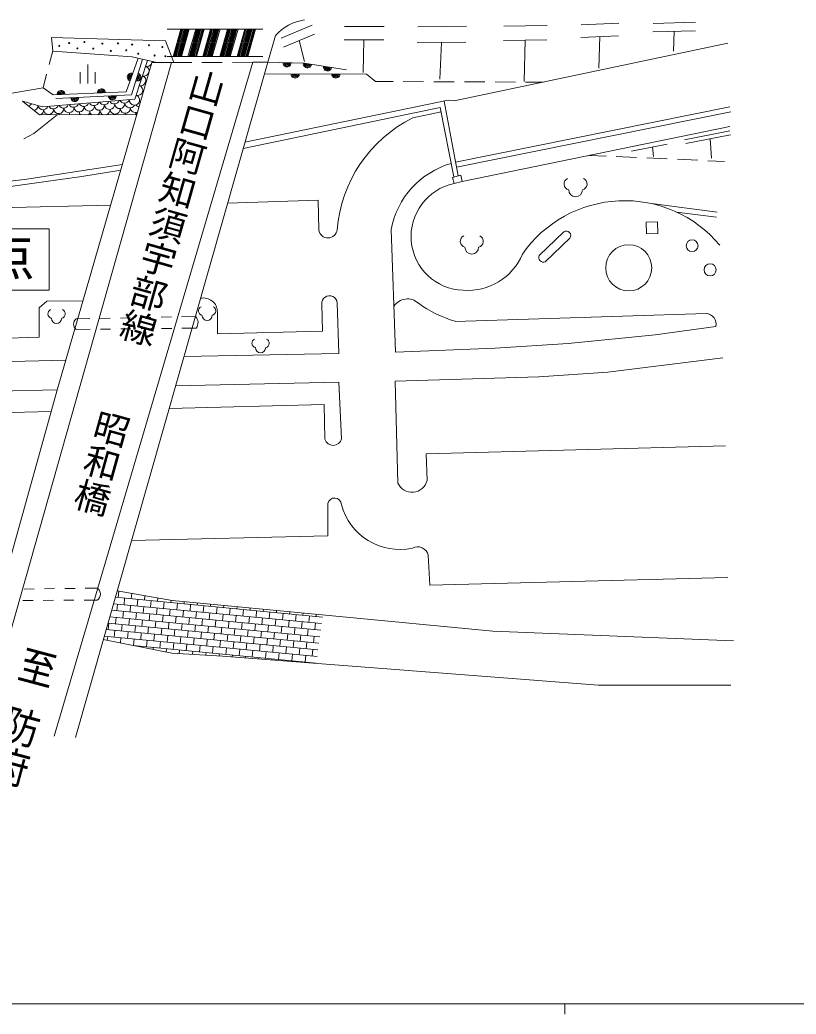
# Model space of a CAD drawing. Units: millimetres, scale not verified. Extents: x 40000 to 680000, y 20000 to 380000.
# Drawn here: x 214573 to 290683, y 204000 to 301460 of the extents above; entities that cross this region are included whole.
import ezdxf
from ezdxf.enums import TextEntityAlignment as Align

# ---------------------------------------------------------------- set-up
doc = ezdxf.new("R2010")
doc.units = ezdxf.units.MM
doc.header["$LTSCALE"] = 1000
for name, color, linetype, lineweight in [('M-BGD', 7, 'Continuous', 13), ('M-STR-STRC', 7, 'Continuous', 13), ('M-TTL-BAND', 7, 'Continuous', 13)]:
    doc.layers.add(name, color=color, linetype=linetype, lineweight=lineweight)
doc.layers.add('M-BGD-HTXT', color=7, linetype='Continuous')
doc.styles.add('@ＭＳ ゴシック', font='')
doc.styles.add('ＭＳ ゴシック', font='')
doc.styles.get('@ＭＳ ゴシック').set_extended_font_data('@MS Gothic')
doc.styles.get('ＭＳ ゴシック').set_extended_font_data('MS Gothic')

msp = doc.modelspace()

# ---------------------------------------------------------------- linework, layer by layer
at = {"layer": 'M-BGD'}
for p, q in [((276653, 301115), (280828, 301229)), ((229007, 300556), (238393, 300556)), ((230355, 300556), (229598, 297856)), ((230459, 300556), (229702, 297856)), ((230562, 300556), (229806, 297856)), ((230666, 300556), (229909, 297856)), ((230770, 300556), (230013, 297856)), ((230874, 300556), (230117, 297856)), ((230978, 300556), (230221, 297856)), ((231082, 300556), (230325, 297856)), ((230429, 297856), (231185, 300556)), ((231052, 297856), (231809, 300556)), ((231156, 297856), (231912, 300556)), ((231260, 297856), (232016, 300556)), ((231363, 297856), (232120, 300556)), ((231467, 297856), (232224, 300556)), ((231571, 297856), (232328, 300556)), ((231675, 297856), (232432, 300556)), ((231779, 297856), (232536, 300556)), ((231883, 297856), (232639, 300556)), ((232506, 297856), (233263, 300556)), ((232610, 297856), (233366, 300556)), ((232713, 297856), (233470, 300556)), ((232817, 297856), (233574, 300556)), ((232921, 297856), (233678, 300556)), ((233025, 297856), (233782, 300556)), ((233129, 297856), (233886, 300556)), ((233233, 297856), (233990, 300556)), ((233337, 297856), (234093, 300556)), ((233440, 297856), (234197, 300556)), ((234167, 297856), (234924, 300556)), ((234271, 297856), (235028, 300556)), ((234375, 297856), (235132, 300556)), ((234479, 297856), (235236, 300556)), ((234583, 297856), (235340, 300556)), ((234687, 297856), (235443, 300556)), ((234791, 297856), (235547, 300556)), ((234894, 297856), (235651, 300556)), ((234998, 297856), (235755, 300556)), ((235102, 297856), (235859, 300556)), ((235206, 297856), (235963, 300556)), ((235881, 297856), (236638, 300556)), ((235985, 297856), (236742, 300556)), ((236089, 297856), (236846, 300556)), ((236193, 297856), (236949, 300556)), ((236296, 297856), (237053, 300556)), ((236400, 297856), (237157, 300556)), ((236504, 297856), (237261, 300556)), ((236608, 297856), (237365, 300556)), ((236712, 297856), (237469, 300556)), ((236816, 297856), (237572, 300556)), ((236920, 297856), (237676, 300556)), ((240183, 299661), (243240, 300947)), ((246393, 300810), (250301, 300810)), ((253593, 300771), (258362, 300828)), ((262015, 300856), (266286, 300913)), ((269602, 300969), (273299, 301141)), ((276627, 300278), (280803, 300393)), ((278715, 300336), (278655, 298384)), ((228842, 299397), (217689, 299725)), ((217689, 299725), (217817, 298405)), ((229675, 297281), (228842, 299397)), ((238879, 297307), (239621, 299942)), ((240414, 298789), (243471, 300074)), ((241943, 299431), (242482, 297395)), ((246357, 299508), (250264, 299508)), ((248310, 299508), (248220, 296298)), ((253526, 299229), (258295, 299286)), ((255910, 299258), (255754, 295659)), ((261984, 299432), (266256, 299490)), ((264120, 299461), (264033, 295425)), ((269575, 299735), (273272, 299908)), ((271424, 299822), (271355, 296724)), ((217816, 298417), (217459, 297090)), ((217817, 298405), (225591, 297847)), ((257150, 293509), (284002, 299183)), ((229425, 297280), (210833, 231563)), ((237417, 297303), (217944, 231262)), ((238879, 297307), (220014, 231121)), ((226169, 297709), (224995, 294400)), ((224995, 294400), (226169, 297709)), ((226607, 297605), (225507, 294114)), ((225507, 294114), (226607, 297605)), ((225591, 297847), (227989, 297276)), ((227075, 297493), (225840, 293680)), ((227506, 297274), (229425, 297280)), ((229007, 297856), (238393, 297856)), ((229425, 297280), (231421, 297286)), ((232421, 297288), (234421, 297294)), ((235421, 297297), (237417, 297303)), ((237417, 297303), (238879, 297307)), ((238879, 297307), (242432, 297215)), ((238879, 297307), (242432, 297215)), ((220470, 296346), (220470, 295221)), ((221220, 297096), (221220, 295221)), ((221970, 296346), (221970, 295221)), ((242432, 297215), (246603, 296555)), ((242432, 297215), (246603, 296555)), ((217199, 296124), (216842, 294797)), ((248561, 296150), (238552, 296158)), ((238552, 296158), (248561, 296150)), ((249427, 295420), (248561, 296150)), ((251160, 295413), (249427, 295420)), ((254160, 295401), (252160, 295409)), ((257160, 295390), (255160, 295398)), ((260160, 295378), (258160, 295386)), ((263160, 295367), (261160, 295374)), ((265892, 295356), (264160, 295363)), ((216842, 294797), (151045, 283848)), ((217847, 294106), (216842, 294797)), ((216842, 294797), (217847, 294106)), ((224995, 294400), (217847, 294106)), ((217847, 294106), (224995, 294400)), ((216794, 292942), (214817, 293481)), ((214817, 293481), (216482, 292157)), ((225840, 293680), (216794, 292942)), ((225507, 294114), (218109, 293758)), ((218109, 293758), (225507, 294114)), ((236646, 289471), (256563, 293584)), ((256177, 293505), (257541, 286167)), ((256563, 293584), (257150, 293509)), ((236474, 288868), (255784, 292883)), ((253086, 291851), (255872, 292439)), ((255784, 292883), (257135, 286059)), ((257288, 287528), (284172, 292928)), ((257380, 287036), (284270, 292438)), ((215931, 290317), (218213, 292160)), ((216482, 292157), (226031, 292173)), ((257955, 285623), (284195, 291001)), ((279742, 289716), (284198, 290582)), ((214949, 289805), (215931, 290317)), ((279856, 289333), (284240, 290185)), ((282271, 289802), (282396, 287914)), ((274535, 288581), (278054, 289291)), ((276616, 289001), (276692, 288056)), ((272045, 288107), (270426, 288179)), ((275042, 287972), (273044, 288062)), ((278039, 287838), (276041, 287928)), ((281036, 287704), (279038, 287793)), ((283653, 287586), (282035, 287659)), ((215018, 285809), (224619, 287284)), ((208016, 284991), (215018, 285809)), ((234943, 283498), (243835, 283791)), ((243835, 283791), (243897, 280865)), ((223465, 283293), (155618, 281722)), ((282929, 282609), (276496, 283449)), ((282864, 282113), (278951, 282624)), ((250989, 280916), (251404, 268902)), ((265483, 278356), (267905, 280673)), ((266071, 277742), (268492, 280059)), ((216479, 273222), (217203, 273889)), ((217203, 273889), (220761, 273936)), ((216479, 270342), (216479, 273222)), ((244171, 273594), (244256, 270941)), ((245831, 268770), (245689, 273708)), ((220076, 272142), (221428, 272172)), ((222428, 272193), (223428, 272215)), ((224428, 272237), (225428, 272259)), ((226427, 272280), (227427, 272302)), ((228427, 272324), (229427, 272345)), ((230426, 272367), (231779, 272397)), ((233965, 270678), (233937, 272821)), ((257243, 271910), (281861, 272663)), ((220081, 271125), (221466, 271139)), ((222466, 271148), (223466, 271158)), ((224466, 271167), (225466, 271177)), ((226466, 271187), (227466, 271196)), ((228466, 271206), (229466, 271216)), ((230465, 271225), (231850, 271238)), ((244256, 270941), (233965, 270678)), ((276865, 270602), (282803, 271404)), ((156005, 268715), (216479, 270342)), ((268341, 269740), (276865, 270602)), ((251404, 268902), (261189, 269293)), ((261189, 269293), (268341, 269740)), ((153577, 266577), (219073, 268095)), ((230654, 268450), (245831, 268770)), ((283508, 268321), (272238, 266916)), ((265470, 266485), (251359, 266036)), ((272238, 266916), (265470, 266485)), ((218236, 265194), (197413, 264687)), ((229834, 265574), (245847, 265963)), ((245847, 265963), (246102, 260387)), ((251359, 266036), (251636, 256061)), ((229202, 263355), (244396, 263748)), ((244396, 263748), (244486, 260367)), ((198821, 262598), (217640, 263060)), ((283752, 259705), (254418, 258913)), ((254418, 258913), (254503, 256295)), ((244784, 250890), (244780, 254049)), ((225515, 250421), (244784, 250890)), ((254614, 248975), (254756, 246061)), ((254756, 246061), (283992, 246799)), ((215978, 245682), (214979, 245668)), ((217978, 245708), (216978, 245695)), ((219978, 245735), (218978, 245722)), ((222135, 245764), (220978, 245748)), ((244250, 242927), (223931, 244864)), ((224113, 245500), (229496, 244542)), ((224261, 245474), (224200, 244839)), ((224847, 244777), (224785, 244130)), ((225545, 245245), (225494, 244715)), ((226141, 244654), (226080, 244006)), ((226829, 245017), (226788, 244592)), ((228113, 244788), (228082, 244468)), ((215871, 244561), (214871, 244560)), ((217871, 244562), (216871, 244561)), ((219871, 244563), (218871, 244562)), ((222151, 244564), (220871, 244563)), ((244159, 242283), (223750, 244229)), ((224138, 244192), (224077, 243545)), ((225432, 244068), (225371, 243421)), ((226727, 243945), (226665, 243298)), ((227435, 244530), (227374, 243883)), ((228021, 243821), (227959, 243174)), ((228729, 244407), (228668, 243760)), ((229315, 243698), (229253, 243051)), ((229397, 244560), (229377, 244345)), ((229496, 244542), (260949, 241543)), ((230024, 244283), (229962, 243636)), ((230690, 244429), (230671, 244222)), ((231318, 244160), (231256, 243513)), ((231985, 244305), (231965, 244098)), ((232612, 244037), (232550, 243390)), ((233279, 244182), (233259, 243975)), ((233906, 243913), (233844, 243266)), ((234573, 244058), (234553, 243851)), ((235200, 243790), (235138, 243143)), ((235867, 243935), (235847, 243728)), ((236494, 243666), (236433, 243019)), ((237161, 243812), (237141, 243605)), ((238455, 243688), (238435, 243481)), ((243978, 240994), (223388, 242957)), ((244068, 241638), (223569, 243593)), ((224015, 242897), (223953, 242250)), ((224724, 243483), (224662, 242836)), ((225309, 242774), (225247, 242127)), ((226018, 243359), (225956, 242712)), ((227312, 243236), (227250, 242589)), ((228606, 243113), (228544, 242466)), ((229900, 242989), (229839, 242342)), ((230609, 243575), (230547, 242928)), ((231194, 242866), (231133, 242219)), ((231903, 243451), (231841, 242804)), ((232488, 242742), (232427, 242095)), ((233197, 243328), (233136, 242681)), ((234491, 243204), (234430, 242557)), ((235785, 243081), (235724, 242434)), ((237080, 242958), (237018, 242311)), ((237788, 243543), (237727, 242896)), ((238374, 242834), (238312, 242187)), ((239083, 243420), (239021, 242773)), ((239668, 242711), (239606, 242064)), ((239749, 243565), (239730, 243358)), ((240377, 243296), (240315, 242649)), ((241043, 243441), (241024, 243234)), ((241671, 243173), (241609, 242526)), ((242338, 243318), (242318, 243111)), ((242965, 243049), (242903, 242402)), ((243632, 243195), (243612, 242988)), ((243887, 240350), (223207, 242322)), ((223306, 242312), (223244, 241665)), ((224600, 242189), (224539, 241542)), ((225894, 242065), (225833, 241418)), ((226603, 242651), (226541, 242004)), ((227189, 241942), (227127, 241295)), ((227897, 242527), (227836, 241880)), ((228483, 241818), (228421, 241171)), ((229191, 242404), (229130, 241757)), ((230486, 242280), (230424, 241633)), ((231780, 242157), (231718, 241510)), ((233074, 242034), (233012, 241387)), ((233783, 242619), (233721, 241972)), ((234368, 241910), (234306, 241263)), ((235077, 242496), (235015, 241849)), ((235662, 241787), (235600, 241140)), ((236371, 242372), (236309, 241725)), ((237665, 242249), (237603, 241602)), ((238959, 242125), (238897, 241478)), ((240253, 242002), (240192, 241355)), ((240962, 242587), (240900, 241940)), ((241547, 241879), (241486, 241232)), ((242256, 242464), (242194, 241817)), ((242842, 241755), (242780, 241108)), ((243550, 242341), (243489, 241694)), ((243706, 239061), (222844, 241050)), ((243796, 239705), (223026, 241686)), ((223183, 241018), (223146, 240632)), ((223892, 241603), (223830, 240956)), ((224477, 240895), (224427, 240376)), ((225186, 241480), (225124, 240833)), ((225771, 240771), (225709, 240124)), ((226480, 241357), (226418, 240709)), ((227774, 241233), (227712, 240586)), ((229068, 241110), (229006, 240463)), ((229777, 241695), (229715, 241048)), ((230362, 240986), (230300, 240339)), ((231071, 241572), (231009, 240925)), ((231656, 240863), (231595, 240216)), ((232365, 241448), (232303, 240801)), ((232950, 240740), (232889, 240092)), ((233659, 241325), (233597, 240678)), ((234953, 241202), (234892, 240554)), ((236247, 241078), (236186, 240431)), ((236956, 241663), (236895, 241016)), ((237542, 240955), (237480, 240308)), ((238250, 241540), (238189, 240893)), ((238836, 240831), (238774, 240184)), ((239544, 241417), (239483, 240770)), ((240839, 241293), (240777, 240646)), ((242133, 241170), (242071, 240523)), ((243427, 241047), (243365, 240399)), ((260949, 241543), (284556, 240592)), ((229485, 239370), (222748, 240711)), ((243615, 238417), (225681, 240127)), ((226356, 240062), (226350, 239994)), ((227065, 240648), (227003, 240001)), ((227651, 239939), (227631, 239739)), ((228359, 240524), (228298, 239877)), ((228945, 239816), (228913, 239483)), ((229653, 240401), (229592, 239754)), ((230948, 240278), (230886, 239631)), ((232242, 240154), (232180, 239507)), ((233536, 240031), (233474, 239384)), ((234245, 240616), (234183, 239969)), ((234830, 239907), (234768, 239260)), ((235539, 240493), (235477, 239846)), ((236124, 239784), (236062, 239137)), ((236833, 240369), (236771, 239722)), ((238127, 240246), (238065, 239599)), ((239421, 240123), (239359, 239476)), ((240130, 240708), (240068, 240061)), ((240715, 239999), (240654, 239352)), ((241424, 240585), (241362, 239937)), ((242009, 239876), (241948, 239229)), ((242718, 240461), (242656, 239814)), ((243303, 239752), (243242, 239105)), ((234444, 239093), (229485, 239370)), ((230239, 239692), (230204, 239329)), ((231533, 239569), (231503, 239257)), ((232827, 239445), (232802, 239184)), ((234121, 239322), (234101, 239112)), ((271313, 236238), (234444, 239093)), ((235415, 239199), (235398, 239019)), ((236709, 239075), (236694, 238919)), ((237418, 239661), (237356, 239014)), ((238004, 238952), (237991, 238818)), ((238712, 239537), (238651, 238890)), ((239298, 238828), (239287, 238718)), ((240006, 239414), (239945, 238767)), ((241301, 239290), (241239, 238643)), ((242595, 239167), (242533, 238520)), ((240592, 238705), (240583, 238617)), ((241886, 238582), (241880, 238517)), ((243180, 238458), (243176, 238417)), ((284281, 236231), (271313, 236238))]:
    msp.add_line(p, q, dxfattribs=at)
for points in [[(208887, 231696), (218266, 265302), (227506, 297274)], [(212926, 285022), (220646, 286122), (224458, 286729)]]:
    msp.add_lwpolyline(points, dxfattribs=at)
for points in [[(256980, 286018), (257794, 286234), (257955, 285623), (257141, 285408)], [(275989, 281630), (276014, 280495), (277124, 280520), (277098, 281655)]]:
    msp.add_lwpolyline(points, close=True, dxfattribs=at)
for centre, radius in [((219405, 299179), 50), ((220900, 299283), 50), ((224191, 299160), 50), ((218431, 298914), 50), ((220218, 298658), 50), ((221760, 298649), 50), ((222659, 299141), 50), ((223491, 298422), 50), ((225005, 298488), 50), ((225582, 299046), 50), ((227218, 298980), 50), ((228552, 298791), 50), ((226178, 298148), 50), ((227777, 297968), 50), ((228836, 297892), 50), ((280488, 279323), 579), ((274271, 277160), 2260), ((282246, 276958), 593)]:
    msp.add_circle(centre, radius, dxfattribs=at)
for centre, radius, start, end in [((243206, 296637), 4876, 98.48582, 137.33479), ((227047, 297406), 500, 344.7408, 357.14364), ((227677, 297728), 500, 295.29619, 299.35611), ((240767, 297258), 400, 178.51337, 358.51337), ((240767, 297258), 300, 178.51337, 358.51337), ((240767, 297258), 200, 178.51337, 358.51337), ((240767, 297258), 100, 178.51337, 358.51337), ((226739, 296455), 500, 252.04247, 72.04247), ((227047, 297406), 500, 252.04247, 326.5194), ((227060, 295825), 500, 70.94553, 72.04247), ((227369, 296776), 500, 252.04247, 253.13874), ((242762, 297162), 400, 171.01236, 351.01236), ((242762, 297162), 300, 171.01236, 351.01236), ((242762, 297162), 200, 171.01236, 351.01236), ((242762, 297162), 100, 171.01236, 351.01236), ((244738, 296850), 400, 171.01236, 351.01236), ((244738, 296850), 300, 171.01236, 351.01236), ((244738, 296850), 200, 171.01236, 351.01236), ((244738, 296850), 100, 171.01236, 351.01236), ((225503, 295844), 396, 69.90108, 251.00604), ((225504, 295843), 297, 69.90108, 251.00604), ((225505, 295843), 198, 69.90108, 251.00604), ((225506, 295843), 99, 69.90108, 251.00604), ((226081, 295837), 370, 247.8743, 77.14415), ((226074, 295839), 278, 247.8743, 77.14415), ((226067, 295841), 185, 247.8743, 77.14415), ((226060, 295843), 92.5, 247.8743, 77.14415), ((226430, 295504), 500, 252.04247, 72.04247), ((226752, 294874), 500, 67.25514, 72.04247), ((227060, 295825), 500, 252.04247, 256.81695), ((241556, 296156), 400, 179.95483, 359.95483), ((241556, 296156), 300, 179.95483, 359.95483), ((241556, 296156), 200, 179.95483, 359.95483), ((241556, 296156), 100, 179.95483, 359.95483), ((245556, 296153), 400, 179.95483, 359.95483), ((245556, 296153), 300, 179.95483, 359.95483), ((245556, 296153), 200, 179.95483, 359.95483), ((245556, 296153), 100, 179.95483, 359.95483), ((218607, 294141), 396, 1.80008, 182.90504), ((218607, 294140), 297, 1.80008, 182.90504), ((218607, 294140), 198, 1.80008, 182.90504), ((222565, 294304), 396, 1.80008, 182.90504), ((222566, 294303), 297, 1.80008, 182.90504), ((222566, 294302), 198, 1.80008, 182.90504), ((222566, 294301), 99, 1.80008, 182.90504), ((226122, 294552), 500, 252.04247, 72.04247), ((226444, 293922), 500, 63.53689, 72.04247), ((226752, 294874), 500, 252.04247, 260.50734), ((218607, 294139), 99, 1.80008, 182.90504), ((219953, 293817), 370, 178.12445, 7.3943), ((219952, 293824), 278, 178.12445, 7.3943), ((219952, 293832), 185, 178.12445, 7.3943), ((219951, 293839), 92.5, 178.12445, 7.3943), ((221834, 293554), 500, 208.20835, 341.128), ((222831, 293635), 500, 208.20835, 341.128), ((223637, 293994), 370, 178.12445, 7.3943), ((223637, 294002), 278, 178.12445, 7.3943), ((223828, 293717), 500, 208.20835, 341.128), ((223636, 294009), 185, 178.12445, 7.3943), ((223636, 294017), 92.5, 178.12445, 7.3943), ((224824, 293798), 500, 208.20835, 341.128), ((225814, 293601), 500, 175.79891, 72.04247), ((226135, 292971), 500, 59.77398, 72.04247), ((226444, 293922), 500, 252.04247, 264.22559), ((215315, 293523), 500, 278.17066, 324.66186), ((215854, 293065), 500, 281.63351, 359.57812), ((216851, 293147), 500, 189.92828, 341.128), ((216393, 292608), 500, 295.60538, 4.66817), ((217390, 292689), 500, 184.66817, 4.66817), ((217848, 293228), 500, 208.20835, 341.128), ((218387, 292771), 500, 184.66817, 4.66817), ((218844, 293310), 500, 208.20835, 341.128), ((219383, 292852), 500, 184.66817, 4.66817), ((219841, 293391), 500, 208.20835, 341.128), ((220380, 292933), 500, 184.66817, 4.66817), ((219922, 292394), 500, 332.47679, 4.66817), ((220838, 293472), 500, 208.20835, 341.128), ((220919, 292476), 500, 184.66817, 218.63287), ((221377, 293015), 500, 184.66817, 4.66817), ((220919, 292476), 500, 321.56078, 4.66817), ((221916, 292557), 500, 184.66817, 231.57839), ((222373, 293096), 500, 184.66817, 4.66817), ((221916, 292557), 500, 308.61525, 4.66817), ((222912, 292638), 500, 184.66817, 250.45442), ((223370, 293177), 500, 184.66817, 4.66817), ((222912, 292638), 500, 289.73923, 4.66817), ((223909, 292720), 500, 184.66817, 4.66817), ((224367, 293259), 500, 184.66817, 4.66817), ((224906, 292801), 500, 184.66817, 4.66817), ((225363, 293340), 500, 184.66817, 331.42821), ((225902, 292883), 500, 184.66817, 293.82952), ((225445, 292344), 500, 340.00701, 4.66817), ((226441, 292425), 500, 184.66817, 210.28845), ((226360, 293422), 500, 216.72898, 257.44062), ((216932, 292150), 500, 0.93322, 4.66817), ((217929, 292232), 500, 184.66817, 188.42274), ((217929, 292232), 500, 351.77091, 4.66817), ((218926, 292313), 500, 184.66817, 197.80715), ((218926, 292313), 500, 342.3865, 4.66817), ((219922, 292394), 500, 184.66817, 207.71685), ((223451, 292181), 500, 358.68201, 4.66817), ((224448, 292262), 500, 184.66817, 190.705), ((224448, 292262), 500, 349.48865, 4.66817), ((225445, 292344), 500, 184.66817, 200.18663), ((259165, 279749), 13543, 116.67028, 175.15393), ((259116, 279432), 8262, 105.75463, 169.64776), ((268540, 285374), 603, 116.08703, 255.33416), ((269585, 285374), 603, 284.66584, 63.91297), ((258207, 280237), 5280, 101.64577, 268.32447), ((269062, 284790), 675, 180, 360), ((273861, 271543), 12194, 40.01344, 145.25311), ((244782, 280972), 891, 186.8526, 354.92331), ((268153, 280322), 430, 322.24067, 125.24375), ((258356, 279755), 603, 116.08703, 255.33416), ((259400, 279755), 603, 284.66584, 63.91297), ((258878, 279171), 675, 180, 360), ((258496, 280742), 5800, 265.61353, 337.17741), ((265911, 278177), 464, 157.3069, 290.17752), ((232577, 272842), 1360, 359.12254, 102.41194), ((244929, 273665), 761, 3.17987, 185.37181), ((252575, 272544), 1568, 47.12078, 147.75749), ((217778, 272649), 452, 116.08703, 255.33416), ((218561, 272649), 452, 284.66584, 63.91297), ((232543, 272941), 452, 116.08703, 255.33416), ((233327, 272941), 452, 284.66584, 63.91297), ((260685, 283394), 11988, 234.02058, 253.31481), ((218170, 272211), 506, 180, 360), ((220497, 271636), 658, 129.7602, 230.85988), ((231176, 271778), 864, 321.30726, 45.71088), ((232935, 272504), 506, 180, 360), ((281842, 271667), 996, 344.70016, 88.91041), ((237779, 269770), 452, 116.08703, 255.33416), ((238563, 269770), 452, 284.66584, 63.91297), ((238171, 269333), 506, 180, 360), ((245292, 260582), 834, 194.91813, 346.44673), ((253028, 256691), 1528, 204.32995, 344.97952), ((245432, 253930), 663, 2.24074, 169.66903), ((251838, 255483), 5942, 194.88813, 281.79985), ((253583, 248755), 1054, 12.05616, 120.15915), ((221766, 245159), 708, 302.88258, 58.64145)]:
    msp.add_arc(centre, radius, start, end, dxfattribs=at)
at = {"layer": 'M-STR-STRC'}
msp.add_lwpolyline([(204431, 280978), (217431, 280978), (217431, 274978), (204431, 274978)], close=True, dxfattribs=at)
at = {"layer": 'M-TTL-BAND'}
for p, q in [((40000, 205000), (579000, 205000)), ((268000, 205000), (268000, 204000))]:
    msp.add_line(p, q, dxfattribs=at)

# ---------------------------------------------------------------- texts
at = {"layer": 'M-BGD-HTXT', "style": '@ＭＳ ゴシック'}
for s, rotation, p in [('山口阿知須宇部線', 254.172, (231390, 297107)), ('昭和橋', 254.493, (222033, 263640))]:
    msp.add_text(s, height=2566, rotation=rotation, dxfattribs=at).set_placement(p, align=Align.BOTTOM_LEFT)
at = {"layer": 'M-BGD-HTXT', "style": '@ＭＳ ゴシック', "width": 1.15}
msp.add_text('至 防府', height=2566, rotation=255.104, dxfattribs=at).set_placement((214796, 240483), align=Align.BOTTOM_LEFT)
at = {"layer": 'M-STR-STRC', "insert": (211023, 278005), "char_height": 3666, "attachment_point": 5, "style": 'ＭＳ ゴシック'}
msp.add_mtext('\\T1.32;終点', dxfattribs=at)

doc.saveas('drawing.dxf')
